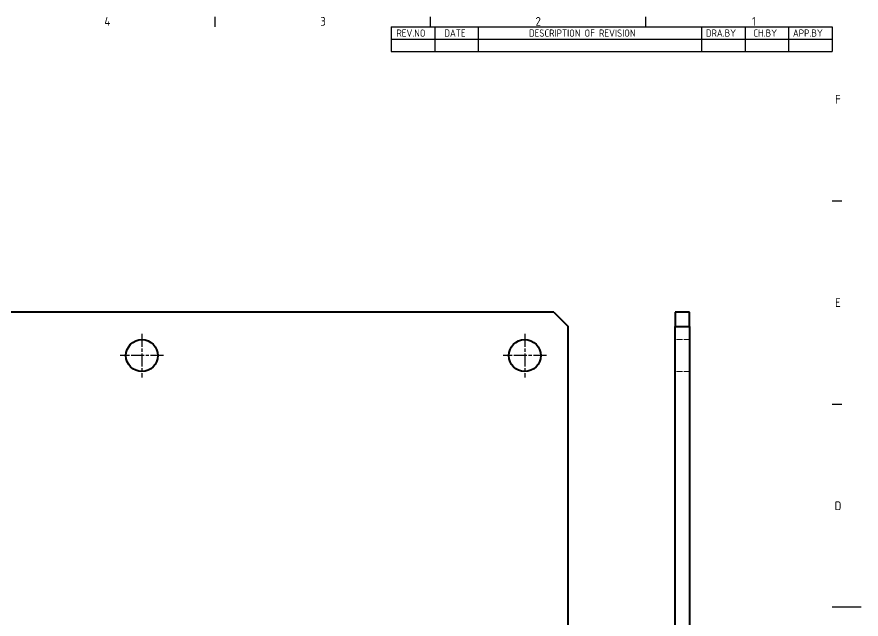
# Model space of a CAD drawing. Header units: millimetres. Extents: x 0 to 594, y 0 to 420.
# Drawn here: x 302.9 to 594, y 205.9 to 413.4 of the extents above; entities that cross this region are included whole.
import ezdxf

# ---------------------------------------------------------------- set-up
doc = ezdxf.new("R2010")
doc.units = ezdxf.units.MM
doc.linetypes.add('CHAIN', pattern=[0.35429999999999995, 0.2362, -0.0295, 0.0591, -0.0295])
doc.linetypes.add('DASHED', pattern=[0.2067, 0.1654, -0.0413])
doc.layers.get('0').update_dxf_attribs({"color": 3, "lineweight": 25})
for name, color, linetype, lineweight in [('가려진 것(ISO)', 2, 'DASHED', 18), ('가시적인 것(ISO)', 3, 'Continuous', 40), ('경계(ISO)', 7, 'Continuous', 25), ('기호(ISO)', 5, 'Continuous', 25), ('중심 표식(ISO)', 1, 'Continuous', 25)]:
    doc.layers.add(name, color=color, linetype=linetype, lineweight=lineweight)
doc.styles.add('ISO ProportionalPSTEK', font='isocp.shx')
doc.styles.add('문자 텍스트_PSTEK_POSCO', font='isocp.shx')

# ---------------------------------------------------------------- blocks, each defined once
blk = doc.blocks.new('경계 Default Border')
at = {"layer": '경계(ISO)'}
for p, q in [((371.25, 410), (371.25, 413.4000015258789)), ((445.4999923706055, 410), (445.4999923706055, 413.4000015258789)), ((519.7499847412109, 410), (519.7499847412109, 413.4000015258789)), ((584.0000152587891, 350), (587.400016784668, 350)), ((584.0000152587891, 280), (587.400016784668, 280))]:
    blk.add_line(p, q, dxfattribs=at)
at = {"layer": '경계(ISO)', "flags": 128}
blk.add_lwpolyline([(594.0000152587891, 210), (584.0000152587891, 210)], dxfattribs=at)
at = {"layer": '경계(ISO)', "color": 2, "char_height": 3.00000011920929, "attachment_point": 7, "style": '문자 텍스트_PSTEK_POSCO'}
for s, insert in [('4', (333.0984701308117, 410.4)), ('3', (407.5435395229536, 410.3713945155963)), ('2', (481.752739416884, 410.3713945155963)), ('1', (556.3610661041481, 410.4)), ('F', (585.0445395201642, 383.4999999403954)), ('E', (585.0445395201642, 313.4713944559917)), ('D', (584.8782702028949, 243.4713944559917))]:
    blk.add_mtext(s, dxfattribs=dict(at, insert=insert))
blk = doc.blocks.new('리비전 내역')
at = {"layer": '기호(ISO)'}
for p, q in [((432.0000152587891, 410), (584.0000152587891, 410)), ((432.0000152587891, 410), (432.0000152587891, 405.72)), ((447.0000152587891, 410), (447.0000152587891, 405.72)), ((462.0000152587891, 410), (462.0000152587891, 405.72)), ((539.0000152587891, 410), (539.0000152587891, 405.72)), ((554.0000152587891, 410), (554.0000152587891, 405.72)), ((569.0000152587891, 410), (569.0000152587891, 405.72)), ((584.0000152587891, 410), (584.0000152587891, 405.72)), ((432.0000152587891, 405.72), (584.0000152587891, 405.72)), ((432.0000152587891, 405.72), (432.0000152587891, 401.4400000000001)), ((447.0000152587891, 405.72), (447.0000152587891, 401.4400000000001)), ((462.0000152587891, 405.72), (462.0000152587891, 401.4400000000001)), ((539.0000152587891, 405.72), (539.0000152587891, 401.4400000000001)), ((554.0000152587891, 405.72), (554.0000152587891, 401.4400000000001)), ((569.0000152587891, 405.72), (569.0000152587891, 401.4400000000001)), ((584.0000152587891, 405.72), (584.0000152587891, 401.4400000000001)), ((432.0000152587891, 401.4400000000001), (584.0000152587891, 401.4400000000001))]:
    blk.add_line(p, q, dxfattribs=at)
at = {"layer": '기호(ISO)', "color": 2, "char_height": 2.5, "attachment_point": 7, "style": 'ISO ProportionalPSTEK'}
for s, insert in [('REV.NO', (433.7871316270198, 406.5831824209448)), ('DATE', (450.3142470316257, 406.5831824209448)), ('DESCRIPTION OF REVISION', (479.507035692152, 406.5831824209448)), ('DRA.BY', (540.4757492141094, 406.5831824209448)), ('CH.BY', (556.8643067674008, 406.5831824209448)), ('APP.BY', (570.4777492192294, 406.5831824209448))]:
    blk.add_mtext(s, dxfattribs=dict(at, insert=insert))

msp = doc.modelspace()

# ---------------------------------------------------------------- linework, layer by layer
at = {"layer": '가려진 것(ISO)', "ltscale": 12.09482383728027}
for p, q in [((534.8718771413205, 302.2183916419585), (529.8718771413205, 302.2183916419585)), ((534.8718771413205, 291.2183916419586), (529.8718771413205, 291.2183916419586))]:
    msp.add_line(p, q, dxfattribs=at)
at = {"layer": '가시적인 것(ISO)'}
for p, q in [((488.0443855553284, 311.7183916419585), (73.0443855553284, 311.7183916419585)), ((488.0443855553284, 311.7183916419585), (493.0443855553284, 306.7183916419585)), ((529.8718771413235, 311.7183916419585), (529.871877141325, 306.7183916419585)), ((534.8718771413235, 311.7183916419585), (529.8718771413235, 311.7183916419585)), ((534.871877141325, 306.7183916419585), (534.8718771413235, 311.7183916419585)), ((493.0443855553284, 136.7183916419585), (493.0443855553284, 306.7183916419585)), ((529.871877141325, 306.7183916419585), (534.871877141325, 306.7183916419585)), ((529.871877141325, 136.7183916419585), (529.871877141325, 306.7183916419585)), ((534.871877141325, 306.7183916419585), (534.871877141325, 136.7183916419585))]:
    msp.add_line(p, q, dxfattribs=at)
for centre in [(346.0443855553284, 296.7183916419585), (478.0443855553284, 296.7183916419586)]:
    msp.add_circle(centre, 5.5, dxfattribs=at)
at = {"layer": '중심 표식(ISO)', "linetype": 'CHAIN', "ltscale": 19.05165100097656}
for p, q in [((346.0443855553284, 304.2183916419585), (346.0443855553284, 289.2183916419585)), ((478.0443855553284, 304.2183916419586), (478.0443855553284, 289.2183916419586)), ((353.5443855553284, 296.7183916419585), (338.5443855553284, 296.7183916419585)), ((485.5443855553284, 296.7183916419586), (470.5443855553284, 296.7183916419586))]:
    msp.add_line(p, q, dxfattribs=at)

# ---------------------------------------------------------------- block references
msp.add_blockref('경계 Default Border', (0, 0))
at = {"layer": '기호(ISO)'}
msp.add_blockref('리비전 내역', (0, 0), dxfattribs=at)

doc.saveas('drawing.dxf')
